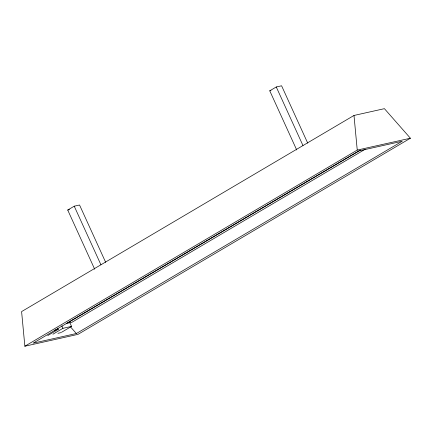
<?xml version="1.0" encoding="UTF-8"?>
<svg xmlns="http://www.w3.org/2000/svg" width="432" height="432" viewBox="0 0 432 432"><rect width="100%" height="100%" fill="white"/><g stroke="black" fill="none" stroke-linecap="round" stroke-linejoin="round"><path stroke-width="0.65" d="M94.678 269.206L67.716 210.038L74.234 206.188L79.547 205.006L105.678 262.348M296.719 149.99L269.757 90.817L276.269 86.972L281.588 85.784L307.719 143.127M353.992 115.457L21.6 311.591L24.862 346.216L78.008 334.357L410.4 138.224L384.415 108.67L353.992 115.457L357.248 150.082L24.862 346.216M360.455 150.088L66.679 323.438L71.993 322.256L365.191 149.245M47.704 335.594L58.277 329.351L57.721 328.131M52.92 334.228L62.942 328.315L71.566 326.392L69.892 322.72M61.544 332.3L71.566 326.392M76.351 333.531L402.219 141.242L358.911 150.903L33.037 343.192L76.351 333.531L70.632 327.035M269.757 90.817L270.934 90.553M67.716 210.038L69.487 209.639M357.248 150.082L410.4 138.224M54.583 330.178L58.277 329.351M57.91 333.315L60.988 332.629M276.269 86.972L302.962 145.53M74.234 206.188L100.921 264.751M61.825 325.868L62.942 328.315"/></g></svg>
